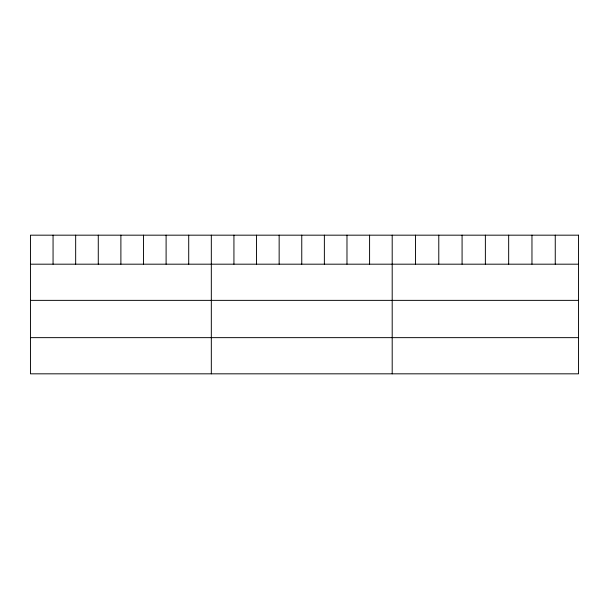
<?xml version="1.0" encoding="UTF-8"?>
<svg xmlns="http://www.w3.org/2000/svg" width="609" height="609" viewBox="0 0 609 609"><rect width="100%" height="100%" fill="white"/><g stroke="black" fill="none" stroke-linecap="round" stroke-linejoin="round"><path stroke-width="0.91" d="M30.45 264.184L578.55 264.184M30.45 300.366L578.55 300.366M30.45 337.645L578.55 337.645M555.256 235.173L555.256 264.184M531.962 235.173L531.962 264.184M508.667 235.173L508.667 264.184M485.373 235.173L485.373 264.184M462.079 235.173L462.079 264.184M438.784 235.173L438.784 264.184M415.49 235.173L415.49 264.184M392.196 235.173L392.196 373.827M369.587 235.173L369.587 264.184M346.978 235.173L346.978 264.184M324.369 235.173L324.369 264.184M301.76 235.173L301.76 264.184M279.15 235.173L279.15 264.184M256.541 235.173L256.541 264.184M233.932 235.173L233.932 264.184M211.323 235.173L211.323 373.827M188.714 235.173L188.714 264.184M166.105 235.173L166.105 264.184M143.496 235.173L143.496 264.184M120.887 235.173L120.887 264.184M98.277 235.173L98.277 264.184M75.668 235.173L75.668 264.184M53.059 235.173L53.059 264.184M578.55 235.173L30.45 235.173L30.45 373.827L578.55 373.827L578.55 235.173"/></g></svg>
